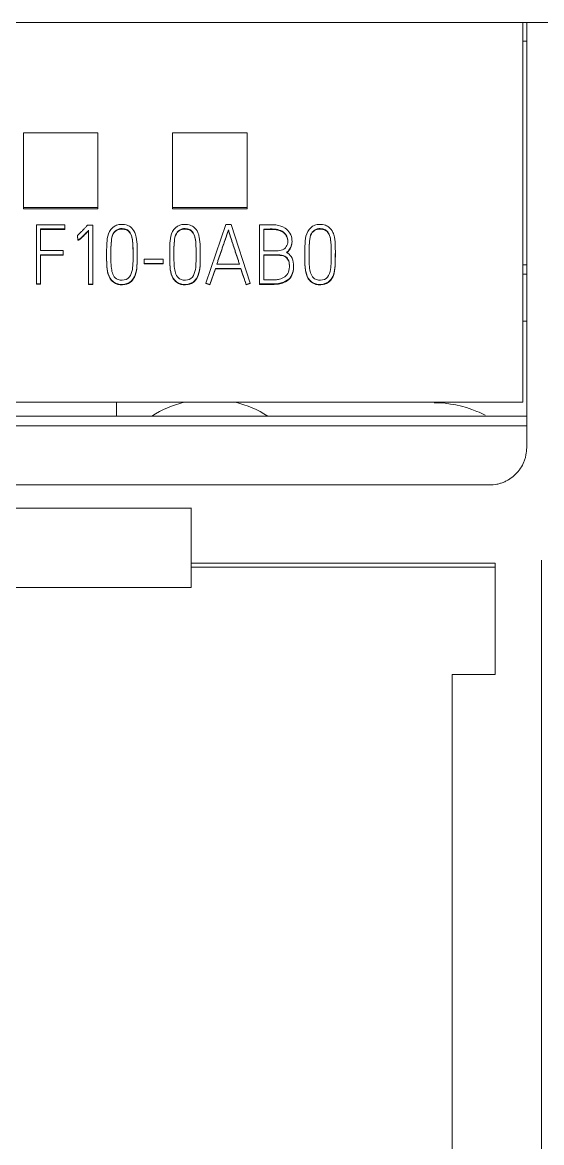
# Model space of a CAD drawing. Header units: millimetres. Extents: x 4134 to 7422, y 1400 to 3585.
# Drawn here: x 5954.62 to 5968.55, y 3342.76 to 3372.78 of the extents above; entities that cross this region are included whole.
import ezdxf

# ---------------------------------------------------------------- set-up
doc = ezdxf.new("R2010")
doc.units = ezdxf.units.MM
doc.layers.add('000-PI-Oprema', color=30, linetype='Continuous', lineweight=5)

# ---------------------------------------------------------------- blocks, each defined once
blk = doc.blocks.new('S7-1500 AI HS - 6ES7531-7NF10-0AB0')
at = {"layer": '000-PI-Oprema', "color": 0, "linetype": 'ByBlock', "lineweight": 0}
for p, q in [((29.8, 147), (5, 147)), ((29.8, 147), (29.9, 147)), ((29.8, 136.817), (29.8, 147)), ((34.8, 147), (29.9, 147)), ((29.9, 146.5), (29.8, 146.5)), ((16.4, 144.036), (16.4, 142.037)), ((18.4, 144.036), (16.4, 144.036)), ((18.4, 142.037), (18.4, 144.036)), ((20.4, 144.036), (20.4, 142.037)), ((22.4, 144.036), (20.4, 144.036)), ((22.4, 142.037), (22.4, 144.036)), ((16.4, 142.037), (16.4, 141.999)), ((16.4, 142.037), (18.4, 142.037)), ((18.4, 142.037), (18.4, 141.999)), ((20.4, 142.037), (20.4, 141.999)), ((20.4, 142.037), (22.4, 142.037)), ((22.4, 142.037), (22.4, 141.999)), ((16.4, 141.999), (18.4, 141.999)), ((20.4, 141.999), (22.4, 141.999)), ((16.749, 141.576), (16.749, 139.993)), ((17.511, 141.576), (16.749, 141.576)), ((16.863, 140.882), (16.863, 141.464)), ((16.863, 141.464), (17.511, 141.464)), ((16.863, 141.451), (17.511, 141.451)), ((17.511, 141.464), (17.511, 141.576)), ((17.511, 141.464), (17.511, 141.451)), ((18.121, 141.567), (18.261, 141.567)), ((18.15, 139.987), (18.15, 141.431)), ((18.261, 141.567), (18.261, 139.987)), ((21.827, 141.578), (21.296, 140.013)), ((21.969, 141.578), (21.827, 141.578)), ((21.898, 141.437), (21.898, 141.424)), ((22.486, 140.013), (21.969, 141.578)), ((22.737, 139.989), (22.737, 141.574)), ((22.85, 141.461), (22.85, 140.88)), ((17.852, 141.292), (17.852, 141.28)), ((17.859, 141.175), (17.852, 141.292)), ((17.859, 141.162), (17.852, 141.28)), ((17.859, 141.175), (17.859, 141.162)), ((23.605, 141.125), (23.605, 141.146)), ((17.471, 140.882), (16.863, 140.882)), ((17.471, 140.772), (17.471, 140.882)), ((18.633, 140.84), (18.633, 140.827)), ((20.324, 140.84), (20.324, 140.827)), ((23.948, 140.84), (23.948, 140.827)), ((16.863, 139.993), (16.863, 140.772)), ((16.863, 140.772), (17.471, 140.772)), ((16.863, 140.76), (17.471, 140.76)), ((17.471, 140.772), (17.471, 140.76)), ((19.452, 140.796), (19.452, 140.809)), ((19.643, 140.651), (19.643, 140.539)), ((20.149, 140.651), (19.643, 140.651)), ((19.643, 140.539), (19.643, 140.526)), ((19.643, 140.539), (20.149, 140.539)), ((20.149, 140.539), (20.149, 140.651)), ((20.149, 140.539), (20.149, 140.526)), ((21.143, 140.796), (21.143, 140.809)), ((22.85, 140.77), (22.85, 140.099)), ((24.767, 140.796), (24.767, 140.809)), ((19.643, 140.526), (20.149, 140.526)), ((21.403, 139.978), (21.549, 140.407)), ((21.403, 139.965), (21.549, 140.394)), ((21.549, 140.407), (21.549, 140.394)), ((21.549, 140.407), (22.235, 140.407)), ((21.549, 140.394), (22.235, 140.394)), ((22.197, 140.519), (21.587, 140.519)), ((22.235, 140.407), (22.235, 140.394)), ((23.649, 140.453), (23.649, 140.466)), ((29.8, 140.5), (29.9, 140.5)), ((29.8, 140.25), (29.9, 140.25)), ((16.749, 139.993), (16.749, 139.98)), ((16.749, 139.993), (16.863, 139.993)), ((16.749, 139.98), (16.863, 139.98)), ((16.863, 139.993), (16.863, 139.98)), ((18.261, 139.987), (18.15, 139.987)), ((18.15, 139.987), (18.15, 139.974)), ((18.261, 139.974), (18.15, 139.974)), ((18.261, 139.987), (18.261, 139.974)), ((21.296, 140.013), (21.296, 140)), ((21.296, 140.013), (21.403, 139.978)), ((21.296, 140), (21.403, 139.965)), ((21.403, 139.978), (21.403, 139.965)), ((22.377, 139.978), (22.486, 140.013)), ((22.377, 139.965), (22.486, 140)), ((22.377, 139.978), (22.377, 139.965)), ((22.486, 140.013), (22.486, 140)), ((22.737, 139.989), (22.737, 139.976)), ((29.8, 138.995), (29.9, 138.995)), ((29.8, 136.817), (5, 136.817)), ((18.9, 136.817), (18.9, 136.449)), ((29.9, 136.449), (4.9, 136.449)), ((29.9, 136.185), (4.9, 136.185)), ((5.9, 134.6), (28.9, 134.6)), ((28.904, 134.6), (28.904, 134.6)), ((20.9, 133.978), (13.9, 133.978)), ((20.9, 132.5), (20.9, 132.394)), ((29.05, 132.5), (20.9, 132.5)), ((29.05, 129.52), (29.05, 132.5)), ((20.9, 132.394), (20.9, 131.851)), ((29.05, 132.394), (20.9, 132.394)), ((20.9, 131.851), (13.9, 131.851)), ((29.05, 129.52), (27.9, 129.52))]:
    blk.add_line(p, q, dxfattribs=at)
for start, end in [(103.753, 122.3801), (57.6199, 76.247)]:
    blk.add_arc((21.4, 134), 2.9, start, end, dxfattribs=at)
for points, knots in [([(29.9, 136.185), (29.9, 138.706), (29.9, 142.312), (29.9, 145.915), (29.9, 147)], [0, 0, 0, 0, 0.698854, 1, 1, 1, 1]), ([(17.852, 141.292), (17.872, 141.309), (17.908, 141.341), (17.963, 141.396), (18.015, 141.452), (18.069, 141.51), (18.103, 141.547), (18.121, 141.567)], [0, 0, 0, 0, 0.198846, 0.377684, 0.606339, 0.795382, 1, 1, 1, 1]), ([(18.15, 141.431), (18.132, 141.411), (18.099, 141.376), (18.052, 141.328), (18.013, 141.288), (17.98, 141.256), (17.953, 141.231), (17.93, 141.21), (17.911, 141.196), (17.895, 141.185), (17.883, 141.18), (17.874, 141.177), (17.866, 141.176), (17.861, 141.175), (17.859, 141.175)], [0, 0, 0, 0, 0.200504, 0.370797, 0.510902, 0.6264, 0.722885, 0.800448, 0.861213, 0.907383, 0.939504, 0.963232, 0.983337, 1, 1, 1, 1]), ([(18.963, 141.578), (18.921, 141.57), (18.797, 141.53), (18.662, 141.338), (18.63, 141.04), (18.634, 140.744), (18.634, 140.488), (18.663, 140.278), (18.724, 140.113), (18.905, 139.979), (19.108, 139.961), (19.311, 140.055), (19.421, 140.249), (19.452, 140.482), (19.452, 140.737), (19.453, 140.991), (19.441, 141.204), (19.389, 141.389), (19.297, 141.515), (19.137, 141.588), (19.027, 141.59), (18.963, 141.578)], [0, 0, 0, 0, 0.03125, 0.09375, 0.15625, 0.25, 0.3125, 0.34375, 0.40625, 0.4375, 0.5, 0.546875, 0.59375, 0.65625, 0.71875, 0.78125, 0.84375, 0.875, 0.921875, 0.953125, 1, 1, 1, 1]), ([(19.189, 141.437), (19.159, 141.456), (19.071, 141.478), (18.925, 141.471), (18.783, 141.336), (18.757, 141.138), (18.744, 140.931), (18.747, 140.754), (18.747, 140.579), (18.756, 140.42), (18.789, 140.247), (18.873, 140.123), (19.033, 140.077), (19.225, 140.105), (19.326, 140.325), (19.342, 140.562), (19.342, 140.811), (19.34, 141.038), (19.324, 141.214), (19.281, 141.35), (19.219, 141.419), (19.189, 141.437)], [0, 0, 0, 0, 0.03125, 0.078125, 0.125, 0.1875, 0.25, 0.3125, 0.34375, 0.40625, 0.453125, 0.5, 0.53125, 0.59375, 0.65625, 0.71875, 0.8125, 0.875, 0.921875, 0.96875, 1, 1, 1, 1]), ([(19.189, 141.424), (19.159, 141.443), (19.071, 141.466), (18.925, 141.458), (18.783, 141.324), (18.757, 141.125), (18.747, 140.961), (18.746, 140.864), (18.746, 140.838)], [0, 0, 0, 0, 0.114194, 0.285486, 0.456777, 0.685166, 0.913555, 1, 1, 1, 1]), ([(20.654, 141.578), (20.612, 141.57), (20.488, 141.53), (20.353, 141.338), (20.321, 141.04), (20.325, 140.744), (20.325, 140.488), (20.354, 140.278), (20.415, 140.113), (20.596, 139.979), (20.799, 139.961), (21.002, 140.055), (21.112, 140.249), (21.143, 140.482), (21.143, 140.737), (21.144, 140.991), (21.132, 141.204), (21.08, 141.389), (20.988, 141.515), (20.828, 141.588), (20.718, 141.59), (20.654, 141.578)], [0, 0, 0, 0, 0.03125, 0.09375, 0.15625, 0.25, 0.3125, 0.34375, 0.40625, 0.4375, 0.5, 0.546875, 0.59375, 0.65625, 0.71875, 0.78125, 0.84375, 0.875, 0.921875, 0.953125, 1, 1, 1, 1]), ([(20.88, 141.437), (20.85, 141.456), (20.762, 141.478), (20.616, 141.471), (20.474, 141.336), (20.448, 141.138), (20.435, 140.931), (20.438, 140.754), (20.438, 140.579), (20.447, 140.42), (20.48, 140.247), (20.564, 140.123), (20.724, 140.077), (20.916, 140.105), (21.017, 140.325), (21.033, 140.562), (21.033, 140.811), (21.031, 141.038), (21.015, 141.214), (20.972, 141.35), (20.91, 141.419), (20.88, 141.437)], [0, 0, 0, 0, 0.03125, 0.078125, 0.125, 0.1875, 0.25, 0.3125, 0.34375, 0.40625, 0.453125, 0.5, 0.53125, 0.59375, 0.65625, 0.71875, 0.8125, 0.875, 0.921875, 0.96875, 1, 1, 1, 1]), ([(20.88, 141.424), (20.85, 141.443), (20.762, 141.466), (20.616, 141.458), (20.474, 141.324), (20.448, 141.125), (20.438, 140.961), (20.437, 140.864), (20.437, 140.838)], [0, 0, 0, 0, 0.114194, 0.285486, 0.456777, 0.685166, 0.913555, 1, 1, 1, 1]), ([(21.587, 140.519), (21.598, 140.552), (21.62, 140.617), (21.653, 140.716), (21.687, 140.815), (21.72, 140.912), (21.751, 141.005), (21.782, 141.093), (21.81, 141.174), (21.835, 141.248), (21.857, 141.313), (21.874, 141.367), (21.888, 141.407), (21.895, 141.429), (21.898, 141.437)], [0, 0, 0, 0, 0.106118, 0.213594, 0.322428, 0.429305, 0.530911, 0.627246, 0.716632, 0.797389, 0.869519, 0.929228, 0.972722, 1, 1, 1, 1]), ([(21.898, 141.437), (21.901, 141.429), (21.908, 141.407), (21.921, 141.367), (21.938, 141.313), (21.959, 141.248), (21.983, 141.174), (22.009, 141.093), (22.038, 141.005), (22.069, 140.912), (22.101, 140.815), (22.134, 140.716), (22.166, 140.617), (22.187, 140.552), (22.197, 140.519)], [0, 0, 0, 0, 0.027336, 0.070868, 0.130595, 0.202708, 0.283396, 0.372662, 0.4689, 0.570509, 0.677489, 0.786433, 0.893936, 1, 1, 1, 1]), ([(22.737, 141.574), (22.796, 141.574), (22.942, 141.571), (23.175, 141.585), (23.409, 141.513), (23.564, 141.357), (23.615, 141.177), (23.597, 141.015), (23.534, 140.901), (23.482, 140.852), (23.458, 140.834)], [0, 0, 0, 0, 0.121799, 0.300471, 0.478612, 0.608153, 0.736749, 0.853072, 0.938599, 1, 1, 1, 1]), ([(22.85, 140.88), (22.898, 140.88), (22.983, 140.88), (23.113, 140.881), (23.242, 140.876), (23.387, 140.899), (23.485, 141.022), (23.5, 141.165), (23.457, 141.308), (23.342, 141.413), (23.168, 141.468), (23, 141.46), (22.89, 141.462), (22.85, 141.461)], [0, 0, 0, 0, 0.089881, 0.159215, 0.241238, 0.333496, 0.41712, 0.515535, 0.593949, 0.688978, 0.794399, 0.924872, 1, 1, 1, 1]), ([(23.492, 141.124), (23.492, 141.137), (23.488, 141.192), (23.457, 141.295), (23.342, 141.401), (23.168, 141.455), (23, 141.447), (22.89, 141.449), (22.85, 141.449)], [0, 0, 0, 0, 0.046506, 0.200835, 0.387866, 0.595348, 0.852137, 1, 1, 1, 1]), ([(24.278, 141.578), (24.235, 141.57), (24.111, 141.53), (23.977, 141.338), (23.945, 141.04), (23.949, 140.744), (23.948, 140.488), (23.978, 140.278), (24.038, 140.113), (24.22, 139.979), (24.423, 139.961), (24.626, 140.055), (24.736, 140.249), (24.767, 140.482), (24.767, 140.737), (24.768, 140.991), (24.756, 141.204), (24.704, 141.389), (24.612, 141.515), (24.452, 141.588), (24.342, 141.59), (24.278, 141.578)], [0, 0, 0, 0, 0.03125, 0.09375, 0.15625, 0.25, 0.3125, 0.34375, 0.40625, 0.4375, 0.5, 0.546875, 0.59375, 0.65625, 0.71875, 0.78125, 0.84375, 0.875, 0.921875, 0.953125, 1, 1, 1, 1]), ([(24.504, 141.437), (24.474, 141.456), (24.386, 141.478), (24.24, 141.471), (24.097, 141.336), (24.072, 141.138), (24.059, 140.931), (24.062, 140.754), (24.062, 140.579), (24.071, 140.42), (24.104, 140.247), (24.188, 140.123), (24.348, 140.077), (24.54, 140.105), (24.641, 140.325), (24.656, 140.562), (24.656, 140.811), (24.655, 141.038), (24.639, 141.214), (24.596, 141.35), (24.534, 141.419), (24.504, 141.437)], [0, 0, 0, 0, 0.03125, 0.078125, 0.125, 0.1875, 0.25, 0.3125, 0.34375, 0.40625, 0.453125, 0.5, 0.53125, 0.59375, 0.65625, 0.71875, 0.8125, 0.875, 0.921875, 0.96875, 1, 1, 1, 1]), ([(24.504, 141.424), (24.474, 141.443), (24.386, 141.466), (24.24, 141.458), (24.097, 141.324), (24.072, 141.125), (24.062, 140.961), (24.061, 140.864), (24.061, 140.838)], [0, 0, 0, 0, 0.114194, 0.285486, 0.456777, 0.685166, 0.913555, 1, 1, 1, 1]), ([(18.15, 141.418), (18.132, 141.399), (18.099, 141.363), (18.052, 141.315), (18.013, 141.276), (17.98, 141.244), (17.953, 141.218), (17.93, 141.198), (17.911, 141.183), (17.895, 141.173), (17.883, 141.167), (17.874, 141.164), (17.866, 141.163), (17.861, 141.162), (17.859, 141.162)], [0, 0, 0, 0, 0.200504, 0.370797, 0.510902, 0.6264, 0.722885, 0.800448, 0.861213, 0.907383, 0.939504, 0.963232, 0.983337, 1, 1, 1, 1]), ([(19.341, 140.75), (19.341, 140.778), (19.341, 140.876), (19.34, 141.026), (19.324, 141.201), (19.281, 141.337), (19.219, 141.406), (19.189, 141.424)], [0, 0, 0, 0, 0.115044, 0.410029, 0.631268, 0.852507, 1, 1, 1, 1]), ([(21.032, 140.75), (21.032, 140.778), (21.032, 140.876), (21.031, 141.026), (21.015, 141.201), (20.972, 141.337), (20.91, 141.406), (20.88, 141.424)], [0, 0, 0, 0, 0.115044, 0.410029, 0.631268, 0.852507, 1, 1, 1, 1]), ([(21.591, 140.519), (21.601, 140.547), (21.621, 140.609), (21.653, 140.703), (21.687, 140.802), (21.72, 140.899), (21.751, 140.992), (21.782, 141.08), (21.81, 141.161), (21.835, 141.236), (21.857, 141.301), (21.874, 141.354), (21.888, 141.394), (21.895, 141.416), (21.898, 141.424)], [0, 0, 0, 0, 0.09357, 0.202554, 0.312916, 0.421294, 0.524326, 0.622014, 0.712654, 0.794544, 0.867687, 0.928234, 0.972339, 1, 1, 1, 1]), ([(21.898, 141.424), (21.901, 141.416), (21.908, 141.394), (21.921, 141.354), (21.938, 141.301), (21.959, 141.236), (21.983, 141.161), (22.009, 141.08), (22.038, 140.992), (22.069, 140.899), (22.101, 140.802), (22.134, 140.703), (22.164, 140.609), (22.184, 140.548), (22.193, 140.519)], [0, 0, 0, 0, 0.02772, 0.071862, 0.132428, 0.205553, 0.287375, 0.377893, 0.475483, 0.578518, 0.686999, 0.797473, 0.906485, 1, 1, 1, 1]), ([(24.656, 140.75), (24.656, 140.778), (24.656, 140.876), (24.655, 141.026), (24.639, 141.201), (24.596, 141.337), (24.534, 141.406), (24.504, 141.424)], [0, 0, 0, 0, 0.115044, 0.410029, 0.631268, 0.852507, 1, 1, 1, 1]), ([(23.458, 140.834), (23.511, 140.804), (23.609, 140.722), (23.657, 140.525), (23.644, 140.328), (23.565, 140.141), (23.405, 140.037), (23.24, 139.993), (23.08, 139.987), (22.911, 139.989), (22.795, 139.989), (22.737, 139.989)], [0, 0, 0, 0, 0.103943, 0.238103, 0.352261, 0.47238, 0.599265, 0.688206, 0.785795, 0.892897, 1, 1, 1, 1]), ([(23.605, 141.128), (23.605, 141.081), (23.592, 140.993), (23.534, 140.888), (23.482, 140.84), (23.458, 140.821)], [0, 0, 0, 0, 0.39415, 0.746816, 1, 1, 1, 1]), ([(18.633, 140.827), (18.633, 140.781), (18.634, 140.65), (18.634, 140.476), (18.663, 140.266), (18.724, 140.101), (18.905, 139.966), (19.108, 139.948), (19.311, 140.043), (19.421, 140.236), (19.452, 140.47), (19.452, 140.663), (19.452, 140.772), (19.452, 140.796)], [0, 0, 0, 0, 0.065476, 0.18556, 0.245602, 0.365686, 0.425728, 0.545812, 0.635875, 0.725938, 0.846022, 0.966106, 1, 1, 1, 1]), ([(20.324, 140.827), (20.324, 140.781), (20.325, 140.65), (20.325, 140.476), (20.354, 140.266), (20.415, 140.101), (20.596, 139.966), (20.799, 139.948), (21.002, 140.043), (21.112, 140.236), (21.143, 140.47), (21.143, 140.663), (21.143, 140.772), (21.143, 140.796)], [0, 0, 0, 0, 0.065476, 0.18556, 0.245602, 0.365686, 0.425728, 0.545812, 0.635875, 0.725938, 0.846022, 0.966106, 1, 1, 1, 1]), ([(22.85, 140.099), (22.889, 140.099), (22.993, 140.099), (23.134, 140.097), (23.286, 140.113), (23.42, 140.168), (23.529, 140.31), (23.541, 140.48), (23.52, 140.641), (23.407, 140.761), (23.229, 140.773), (23.045, 140.769), (22.914, 140.77), (22.85, 140.77)], [0, 0, 0, 0, 0.066156, 0.175169, 0.23737, 0.32413, 0.412445, 0.52466, 0.605148, 0.683631, 0.78156, 0.89078, 1, 1, 1, 1]), ([(23.536, 140.45), (23.536, 140.462), (23.534, 140.522), (23.52, 140.628), (23.407, 140.749), (23.229, 140.76), (23.045, 140.757), (22.914, 140.757), (22.85, 140.757)], [0, 0, 0, 0, 0.039686, 0.202294, 0.36085, 0.558693, 0.779347, 1, 1, 1, 1]), ([(23.948, 140.827), (23.948, 140.781), (23.949, 140.65), (23.948, 140.476), (23.978, 140.266), (24.038, 140.101), (24.22, 139.966), (24.423, 139.948), (24.626, 140.043), (24.736, 140.236), (24.767, 140.47), (24.767, 140.663), (24.767, 140.772), (24.767, 140.796)], [0, 0, 0, 0, 0.065476, 0.18556, 0.245602, 0.365686, 0.425728, 0.545812, 0.635875, 0.725938, 0.846022, 0.966106, 1, 1, 1, 1]), ([(22.235, 140.407), (22.241, 140.387), (22.254, 140.348), (22.272, 140.292), (22.289, 140.239), (22.305, 140.19), (22.32, 140.145), (22.335, 140.102), (22.35, 140.06), (22.364, 140.018), (22.373, 139.991), (22.377, 139.978)], [0, 0, 0, 0, 0.138948, 0.27018, 0.393699, 0.508312, 0.612826, 0.707241, 0.810993, 0.908573, 1, 1, 1, 1]), ([(22.235, 140.394), (22.241, 140.374), (22.254, 140.335), (22.272, 140.279), (22.289, 140.226), (22.305, 140.177), (22.32, 140.132), (22.335, 140.089), (22.35, 140.047), (22.364, 140.005), (22.373, 139.978), (22.377, 139.965)], [0, 0, 0, 0, 0.138948, 0.27018, 0.393699, 0.508312, 0.612826, 0.707241, 0.810993, 0.908573, 1, 1, 1, 1]), ([(23.649, 140.455), (23.649, 140.409), (23.637, 140.3), (23.565, 140.128), (23.405, 140.024), (23.24, 139.981), (23.08, 139.975), (22.911, 139.976), (22.795, 139.976), (22.737, 139.976)], [0, 0, 0, 0, 0.115677, 0.279669, 0.452899, 0.574324, 0.707557, 0.853779, 1, 1, 1, 1]), ([(28.788, 136.471), (28.715, 136.508), (28.284, 136.707), (27.811, 136.804), (27.417, 136.804), (27.417, 136.804), (27.417, 136.804)], [0, 0, 0, 0, 0.171752, 1, 1, 1, 1, 1, 1]), ([(29.9, 135.6), (29.9, 135.793), (29.9, 135.988), (29.9, 136.183), (29.9, 136.185)], [0, 0, 0, 0, 0.989298, 1, 1, 1, 1]), ([(29.9, 135.6), (29.9, 135.534), (29.893, 135.47), (29.874, 135.375), (29.866, 135.343), (29.848, 135.281), (29.837, 135.25), (29.799, 135.159), (29.769, 135.102), (29.716, 135.02), (29.696, 134.994), (29.655, 134.943), (29.633, 134.918), (29.564, 134.849), (29.514, 134.808), (29.433, 134.753), (29.404, 134.736), (29.347, 134.705), (29.288, 134.677), (29.227, 134.655), (29.18, 134.64), (29.164, 134.636), (29.132, 134.628), (29.116, 134.624), (29.035, 134.607), (28.97, 134.6), (28.904, 134.6)], [0, 0, 0, 0, 0.125, 0.125, 0.1875, 0.1875, 0.25, 0.25, 0.375, 0.375, 0.4375, 0.4375, 0.5, 0.5, 0.625, 0.625, 0.6875, 0.6875, 0.75, 0.8125, 0.8125, 0.84375, 0.84375, 0.875, 0.875, 1, 1, 1, 1]), ([(30.3, 23.299), (30.3, 26.64), (30.3, 34.605), (30.3, 47.245), (30.3, 62.731), (30.3, 77.025), (30.3, 91.235), (30.3, 105.802), (30.3, 119.972), (30.3, 129.542), (30.3, 132.586)], [0, 0, 0, 0, 0.091483, 0.21812, 0.346206, 0.515858, 0.610111, 0.736264, 0.916066, 1, 1, 1, 1]), ([(27.9, 129.52), (27.9, 127.497), (27.9, 118.948), (27.9, 105.802), (27.9, 91.235), (27.9, 77.025), (27.9, 62.731), (27.9, 47.245), (27.9, 34.486), (27.9, 25.605), (27.9, 21.348), (27.9, 20.55)], [0, 0, 0, 0, 0.055935, 0.236292, 0.362833, 0.457376, 0.627551, 0.756032, 0.883059, 0.978086, 1, 1, 1, 1])]:
    blk.add_open_spline(points, degree=3, knots=knots, dxfattribs=at)
for points in [[(28.9, 134.6), (28.901, 134.6), (28.902, 134.6), (28.904, 134.6)], [(20.9, 132.5), (20.9, 132.995), (20.9, 133.489), (20.9, 133.984)]]:
    blk.add_open_spline(points, degree=3, dxfattribs=at)

msp = doc.modelspace()

# ---------------------------------------------------------------- block references
at = {"layer": '000-PI-Oprema', "color": 0, "linetype": 'ByBlock', "lineweight": 0}
msp.add_blockref('S7-1500 AI HS - 6ES7531-7NF10-0AB0', (5938.248, 3225.785), dxfattribs=at)

doc.saveas('drawing.dxf')
